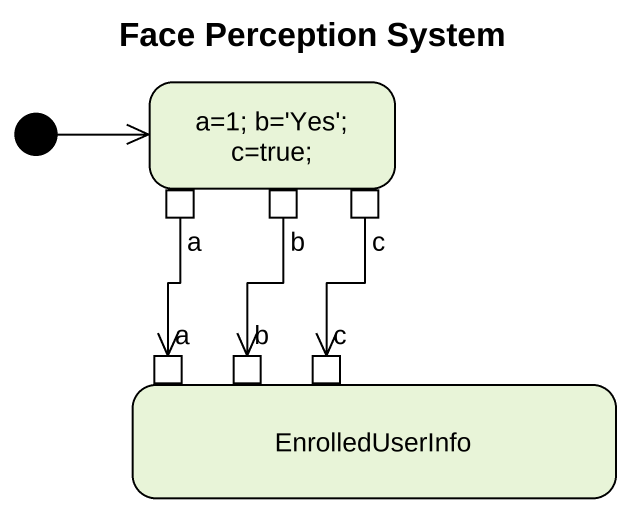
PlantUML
@startuml
title Face Perception System
hide empty description
state "a=1; b='Yes'; c=true;" as a_1_b_Yes_c_true {
  state a <<outputPin>>
  state b <<outputPin>>
  state c <<outputPin>>
}
state EnrolledUserInfo {
  state "a" as a_2 <<inputPin>>
  state "b" as b_2 <<inputPin>>
  state "c" as c_2 <<inputPin>>
}
[*] -right-> a_1_b_Yes_c_true
a --> a_2
b --> b_2
c --> c_2
@enduml
